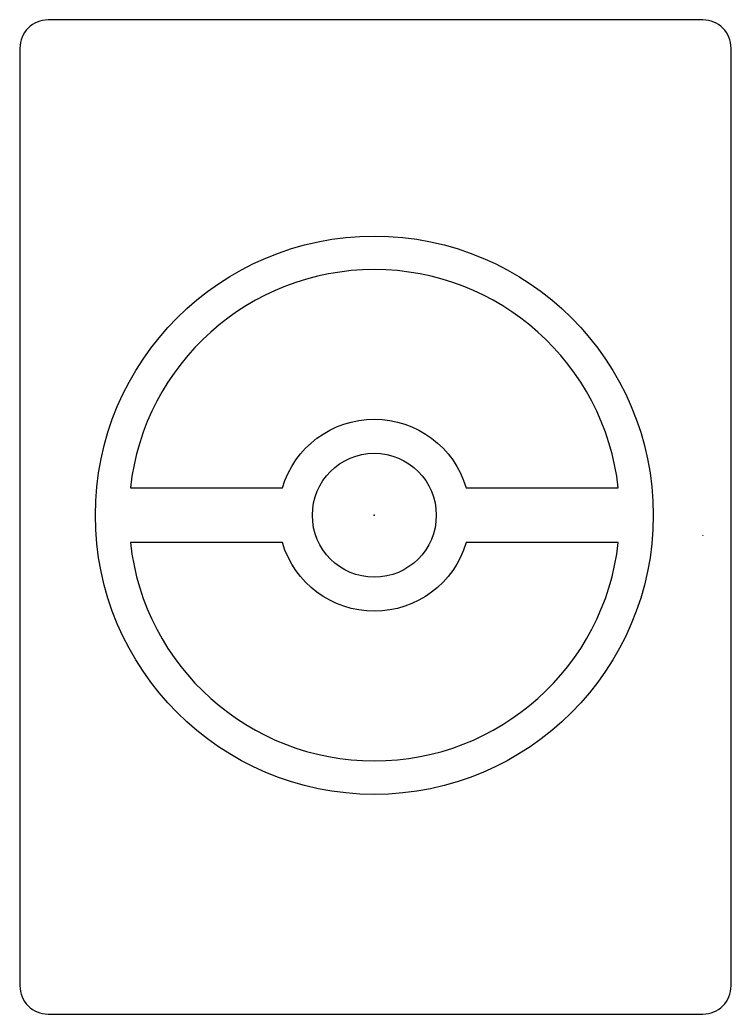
# Model space of a CAD drawing. Header units: millimetres. Extents: x -31.4 to 31.6, y -44.2 to 43.8.
import ezdxf

# ---------------------------------------------------------------- set-up
doc = ezdxf.new("R2010")
doc.units = ezdxf.units.MM
doc.layers.get('0').update_dxf_attribs({"linetype": 'CONTINUOUS'})

msp = doc.modelspace()

# ---------------------------------------------------------------- linework, layer by layer
msp.add_line((29.106, -1.83), (29.106, -1.807))
for points in [[(-31.394, -41.655, 0.414214), (-28.894, -44.155), (29.106, -44.155, 0.414214), (31.606, -41.655), (31.606, 41.345, 0.414214), (29.106, 43.845), (-28.894, 43.845, 0.414214), (-31.394, 41.345)], [(21.609, 2.425, 0.894051), (-21.609, 2.425), (-8.141, 2.425, -0.745533), (8.141, 2.425)], [(-21.609, -2.425, 0.894051), (21.609, -2.425), (8.141, -2.425, -0.745533), (-8.141, -2.425)]]:
    msp.add_lwpolyline(points, format="xyb", close=True)
msp.add_lwpolyline([(29.106, -1.807), (29.106, -1.83)])
for radius in [24.707, 5.488]:
    msp.add_circle((0, 0), radius)
msp.add_point((0, 0))
msp.add_point((0, 0))

doc.saveas('drawing.dxf')
